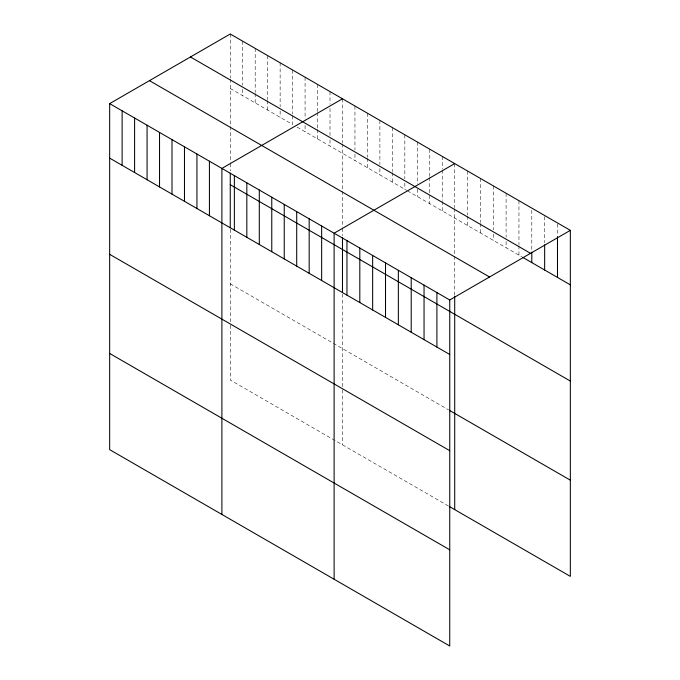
<?xml version="1.0" encoding="UTF-8"?>
<svg xmlns="http://www.w3.org/2000/svg" width="680" height="680" viewBox="0 0 680 680"><rect width="100%" height="100%" fill="white"/><g stroke="black" fill="none" stroke-linecap="round" stroke-linejoin="round"><path stroke-width="0.51" stroke-dasharray="3.4 2.55" d="M230.256 79.067L230.256 125.502M230.256 88.502L292.604 124.499L292.604 115.064M297.058 127.067L406.615 190.323M407.507 190.833L521.704 256.768M230.256 283.824L448.477 409.81M448.477 506.022L230.256 380.026L230.256 325.057M557.49 223.975L557.49 235.509M544.646 216.563L544.646 242.76M531.794 210.188L531.794 251.065M518.95 200.677L518.95 244.698M518.95 245.744L518.95 255.178M506.098 193.256L506.098 237.277M506.098 241.476L506.098 247.758M493.255 185.844L493.255 229.865M493.255 234.056L493.255 240.346M480.403 178.423L480.403 222.445M480.403 223.49L480.403 232.925M467.56 171.003L467.56 215.024M467.56 216.078L467.56 225.505M454.708 163.591L454.708 207.612M454.708 208.658L454.708 255.094M454.708 256.148L454.708 296.327M442.238 156.392L442.238 168.971M442.238 170.017L442.238 200.413M442.238 201.458L442.238 210.894M429.769 149.192L429.769 176.443M429.769 177.488L429.769 203.694M417.299 141.993L417.299 183.915M417.299 189.159L417.299 196.494M404.829 134.793L404.829 178.815M404.829 183.005L404.829 189.295M392.36 127.594L392.36 171.615M392.36 172.66L392.36 182.095M379.89 120.394L379.89 164.416M379.89 168.606L379.89 174.896M367.421 113.194L367.421 157.216M367.421 158.261L367.421 167.696M354.951 105.995L354.951 150.017M354.951 154.207L354.951 160.497M342.482 98.796L342.482 142.817M342.482 143.862L342.482 190.298M342.482 191.352L342.482 227.299M342.482 228.352L342.482 235.756M342.482 294.006L342.482 386.682M342.482 389.852L342.482 444.822M330.012 91.596L330.012 104.176M330.012 108.366L330.012 135.618M330.012 139.808L330.012 146.098M317.543 84.397L317.543 111.647M317.543 112.693L317.543 128.418M317.543 129.464L317.543 138.898M305.074 77.197L305.074 119.119M305.074 125.409L305.074 131.699M292.604 69.997L292.604 114.019M280.135 62.798L280.135 106.82M280.135 111.01L280.135 117.3M267.665 55.598L267.665 99.62M267.665 100.666L267.665 110.1M255.196 48.399L255.196 92.421M255.196 93.466L255.196 102.901M242.726 41.2L242.726 85.221M242.726 89.411L242.726 95.701M230.256 34L230.256 78.022M230.256 126.556L230.256 162.503M230.256 163.566L230.256 170.96M230.256 229.211L230.256 321.887"/><path stroke-width="1.02" d="M109.658 103.623L449.743 299.974L449.743 646L109.658 449.65L109.658 103.623L230.256 34L570.341 230.35L570.341 576.376L449.369 506.532M342.482 98.796L221.893 168.419L221.893 514.446M454.708 163.591L334.118 233.214L334.118 579.241M449.743 299.974L570.341 230.35M190.459 56.975L530.544 253.325M522.623 257.295L570.341 284.852M149.456 80.648L489.54 276.998M230.256 184.705L570.341 381.055M109.658 158.125L449.743 354.475M449.369 410.329L570.341 480.173M109.658 254.328L449.743 450.679M109.658 353.447L449.743 549.797M557.49 236.555L557.49 277.431M544.646 244.859L544.646 270.011M531.794 252.119L531.794 262.599M454.708 296.327L454.708 509.617M436.9 292.553L436.9 347.055M424.048 285.132L424.048 339.635M411.204 277.721L411.204 332.223M398.352 270.3L398.352 324.802M385.509 262.879L385.509 317.381M372.657 255.468L372.657 309.969M359.813 248.047L359.813 302.549M346.962 240.626L346.962 295.128M342.482 237.873L342.482 291.983M321.649 226.015L321.649 280.517M309.179 218.815L309.179 273.317M296.709 211.616L296.709 266.118M284.24 204.417L284.24 258.918M271.771 197.217L271.771 251.719M259.301 190.018L259.301 244.519M246.831 182.818L246.831 237.32M234.362 175.619L234.362 230.121M230.256 173.077L230.256 227.188M209.423 161.219L209.423 215.721M196.945 154.02L196.945 208.522M184.475 146.82L184.475 201.322M172.006 139.621L172.006 194.123M159.536 132.421L159.536 186.923M147.067 125.222L147.067 179.724M134.597 118.022L134.597 172.524M122.128 110.823L122.128 165.325"/></g></svg>
